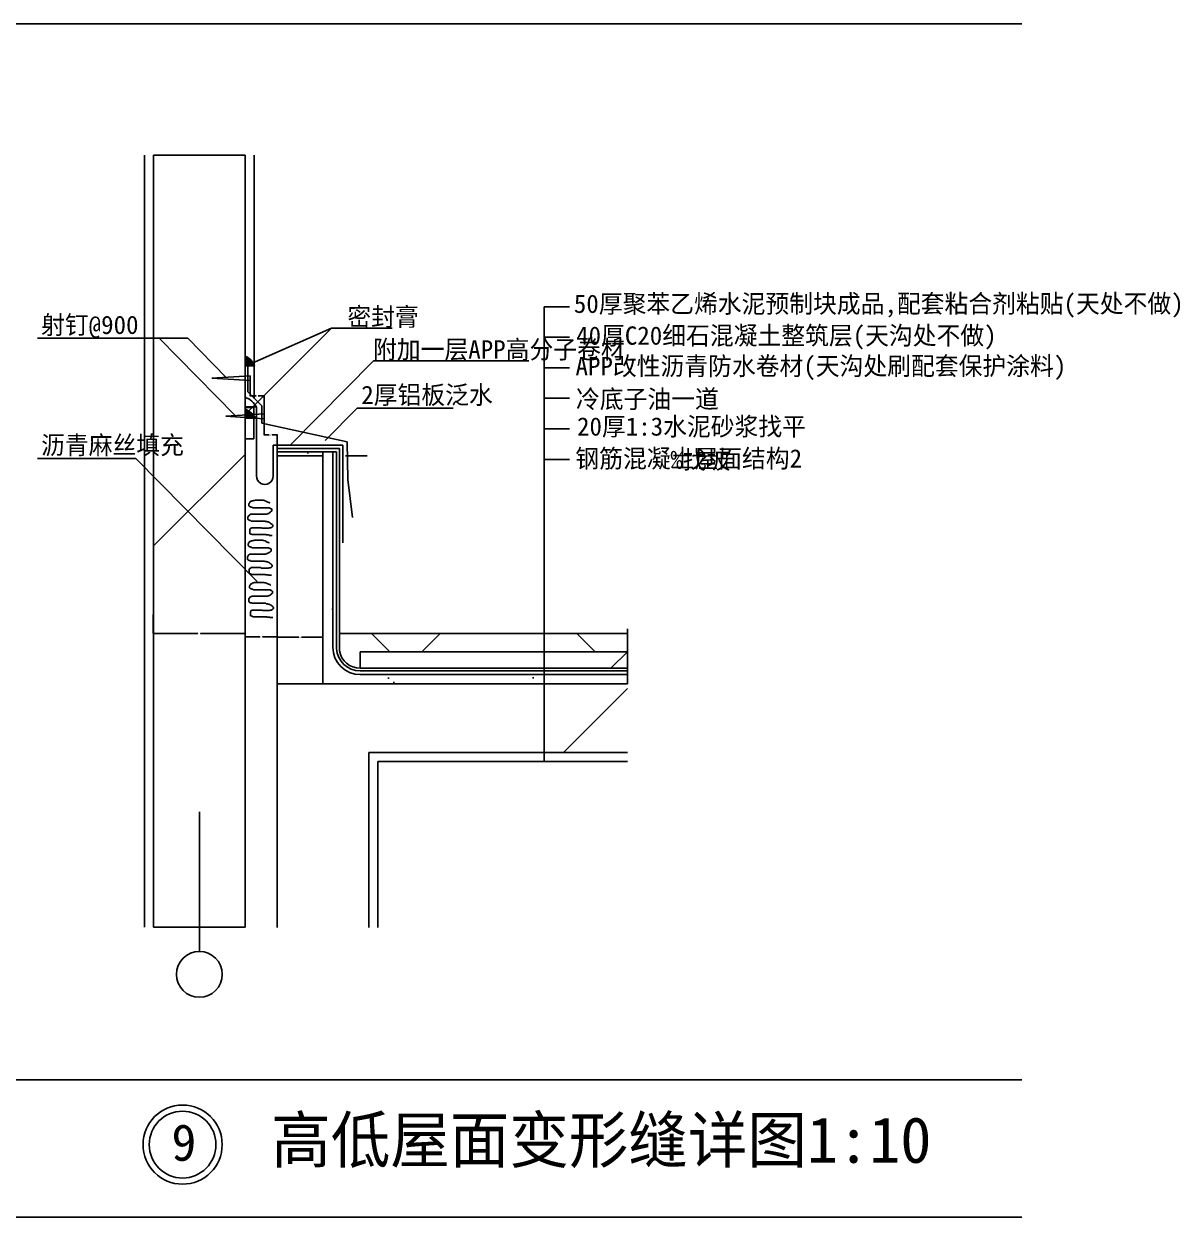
# Model space of a CAD drawing. Header units: metres. Extents: x -53639 to -48096, y 26117 to 28868.
# Drawn here: x -49359 to -48096, y 26117 to 27420 of the extents above; entities that cross this region are included whole.
import ezdxf

# ---------------------------------------------------------------- set-up
doc = ezdxf.new("R2010")
doc.units = ezdxf.units.M
for name, color, linetype in [('AXIS', 8, 'Continuous'), ('DIM', 7, 'Continuous'), ('DIM1', 7, 'Continuous'), ('HATCH', 8, 'Continuous'), ('L', 4, 'Continuous'), ('R', 1, 'Continuous'), ('TEXT', 7, 'Continuous'), ('TXT-3', 3, 'Continuous')]:
    doc.layers.add(name, color=color, linetype=linetype)
doc.dimstyles.get("Standard").update_dxf_attribs({"dimtxt": 2.5, "dimasz": 2.5, "dimexe": 1.25, "dimexo": 0.625, "dimtad": 1, "dimcen": 2.5, "dimazin": 3, "dimtfac": 1, "dimtmove": 0, "dimatfit": 3})

# ---------------------------------------------------------------- blocks, each defined once
blk = doc.blocks.new('*D40')
for p, q in [((-49082.68, 26757.11), (-49082.68, 26749.96)), ((-49032.69, 26757.11), (-49032.69, 26749.96)), ((-49059.185, 26749.96), (-49082.93, 26749.96)), ((-49032.44, 26749.96), (-49056.185, 26749.96))]:
    blk.add_line(p, q)
at = {"layer": 'Defpoints'}
for p in [(-49082.68, 26757.11), (-49032.69, 26757.11), (-49032.69, 26749.96)]:
    blk.add_point(p, dxfattribs=at)
at = {"layer": 'DIM1', "insert": (-49057.685, 26749.96), "char_height": 1, "attachment_point": 5}
blk.add_mtext('120', dxfattribs=at)
blk = doc.blocks.new('*D41')
for p, q in [((-49117.65, 26764.85), (-49117.65, 26750.31)), ((-49082.68, 26757.11), (-49082.68, 26750.31)), ((-49101.665, 26750.31), (-49117.9, 26750.31)), ((-49082.43, 26750.31), (-49098.665, 26750.31))]:
    blk.add_line(p, q)
at = {"layer": 'Defpoints'}
for p in [(-49117.65, 26764.85), (-49082.68, 26757.11), (-49082.68, 26750.31)]:
    blk.add_point(p, dxfattribs=at)
at = {"layer": 'DIM1', "insert": (-49100.165, 26750.31), "char_height": 1, "attachment_point": 5}
blk.add_mtext('100', dxfattribs=at)
blk = doc.blocks.new('*D42')
for p, q in [((-49218.04, 26774.62), (-49218.04, 26754.02)), ((-49117.65, 26764.85), (-49117.65, 26754.02)), ((-49169.345, 26754.02), (-49218.29, 26754.02)), ((-49117.4, 26754.02), (-49166.345, 26754.02))]:
    blk.add_line(p, q)
at = {"layer": 'Defpoints'}
for p in [(-49218.04, 26774.62), (-49117.65, 26764.85), (-49117.65, 26754.02)]:
    blk.add_point(p, dxfattribs=at)
at = {"layer": 'DIM1', "insert": (-49167.845, 26754.02), "char_height": 1, "attachment_point": 5}
blk.add_mtext('200', dxfattribs=at)
blk = doc.blocks.new('*D43')
for p, q in [((-49097.04, 26993.66), (-49097.04, 26970.84)), ((-49091.36, 26970.84), (-49097.29, 26970.84)), ((-49082.43, 26970.84), (-49088.36, 26970.84)), ((-49082.68, 26948.02), (-49082.68, 26970.84))]:
    blk.add_line(p, q)
at = {"layer": 'Defpoints'}
for p in [(-49097.04, 26993.66), (-49082.68, 26970.84), (-49082.68, 26948.02)]:
    blk.add_point(p, dxfattribs=at)
at = {"layer": 'DIM1', "insert": (-49089.86, 26970.84), "char_height": 1, "attachment_point": 5}
blk.add_mtext('120', dxfattribs=at)
blk = doc.blocks.new('*D44')
for p, q in [((-49112.2, 27032.75), (-49112.2, 27013.2)), ((-49105.62, 27013.2), (-49112.45, 27013.2)), ((-49096.79, 27013.2), (-49103.62, 27013.2)), ((-49097.04, 26993.66), (-49097.04, 27013.2))]:
    blk.add_line(p, q)
at = {"layer": 'Defpoints'}
for p in [(-49112.2, 27032.75), (-49097.04, 27013.2), (-49097.04, 26993.66)]:
    blk.add_point(p, dxfattribs=at)
at = {"layer": 'DIM1', "insert": (-49104.62, 27013.2), "char_height": 1, "attachment_point": 5}
blk.add_mtext('80', dxfattribs=at)

msp = doc.modelspace()

# ---------------------------------------------------------------- hatches: boundary and pattern name
at = {"layer": 'DIM1'}
h = msp.add_hatch(dxfattribs=at)
h.set_pattern_fill('AR-SAND', scale=24.99)
h.paths.add_polyline_path([(-48781.39, 26708.91), (-48999.95, 26708.91), (-48999.95, 26753.89), (-48924.99, 26753.89, -0.41), (-48999.95, 26828.85), (-48999.95, 26896.52), (-49010.65, 26897.39), (-49010.65, 26698.92), (-48781.39, 26698.92)])
h.paths.add_polyline_path([(-48700.14, 26708.91), (-48781.39, 26708.91), (-48781.39, 26698.92), (-48700.14, 26698.92)])
h.paths.add_polyline_path([(-48999.95, 26919.2), (-49010.65, 26919.2), (-49010.65, 26915.02), (-49010.65, 26898.89), (-48999.95, 26899.76)])
at = {"layer": 'HATCH'}
h = msp.add_hatch(dxfattribs=at)
h.set_pattern_fill('ANSI31', scale=149.92)
h.paths.add_polyline_path([(-49117.68, 27131.31), (-49117.68, 27276.34), (-49217.68, 27276.34), (-49217.68, 26433.02), (-49117.68, 26433.02), (-49117.68, 26989.72), (-49138.9, 26991.05), (-49117.68, 26992.37)])
h = msp.add_hatch(dxfattribs=at)
h.set_pattern_fill('AR-SAND', scale=5)
h.paths.add_polyline_path([(-49117.68, 27131.31), (-49117.68, 26999.19, -0.11), (-49109.52, 26993.97), (-49106.58, 26996.9), (-49107.68, 26997.99), (-49107.68, 27276.34), (-49117.68, 27276.34)])
h = msp.add_hatch(dxfattribs=at)
h.set_pattern_fill('AR-SAND', scale=5)
h.paths.add_polyline_path([(-49217.68, 26953.73), (-49219.09, 26955.15), (-49227.67, 26955.15), (-49227.67, 26433.02), (-49217.68, 26433.02)])
h.paths.add_polyline_path([(-49217.68, 27081.9), (-49227.67, 27091.89), (-49227.67, 26955.15), (-49219.09, 26955.15), (-49217.68, 26953.73)])
h.paths.add_polyline_path([(-49217.68, 27243.34), (-49227.67, 27243.34), (-49227.67, 27091.89), (-49217.68, 27081.9)])
h = msp.add_hatch(dxfattribs=at)
h.set_pattern_fill('SOLID')
h.paths.add_polyline_path([(-49117.68, 27046.12), (-49107.68, 27046.12, 0.22), (-49117.68, 27056.85)])
h = msp.add_hatch(dxfattribs=at)
h.set_pattern_fill('AR-SAND', scale=5)
h.paths.add_polyline_path([(-49117.68, 26966.48), (-49108.34, 26966.48), (-49108.34, 27000.71), (-49117.68, 27000.71)])
h = msp.add_hatch(dxfattribs=at)
h.set_pattern_fill('SOLID')
h.paths.add_polyline_path([(-49117.68, 26999.19), (-49117.68, 26988.67), (-49105.62, 26988.67, 0.19)])
h = msp.add_hatch(dxfattribs=at)
h.set_pattern_fill('AR-SAND', scale=2)
h.paths.add_polyline_path([(-49032.69, 26952.2), (-49082.68, 26952.2), (-49082.68, 26948.02), (-49032.69, 26948.02)])
h = msp.add_hatch(dxfattribs=at)
h.set_pattern_fill('ANSI31', scale=149.92)
h.paths.add_polyline_path([(-49037.61, 26931.14), (-49032.69, 26931.54), (-49032.69, 26948.02), (-49082.68, 26948.02), (-49082.68, 26698.92), (-49032.69, 26698.92), (-49032.69, 26930.74)])
h = msp.add_hatch(dxfattribs=at)
h.set_pattern_fill('AR-CONC', scale=5)
h.paths.add_polyline_path([(-49032.69, 26930.74), (-49037.61, 26931.14), (-49032.69, 26931.54), (-49032.69, 26948.02), (-49082.68, 26948.02), (-49082.68, 26698.92), (-49032.69, 26698.92)])
h = msp.add_hatch(dxfattribs=at)
h.set_pattern_fill('AR-SAND', scale=2)
h.paths.add_polyline_path([(-49021.98, 26952.2), (-49032.69, 26952.2), (-49032.69, 26948.02), (-49032.69, 26698.92), (-48791.03, 26698.92), (-48791.03, 26708.91), (-48991.98, 26708.91, -0.41), (-49021.98, 26738.91), (-49021.98, 26753.89)])
h.paths.add_polyline_path([(-48791.03, 26698.92), (-48700.14, 26698.92), (-48700.14, 26708.91), (-48791.03, 26708.91)])
h = msp.add_hatch(dxfattribs=at)
h.set_pattern_fill('AR-CONC', scale=14.99)
h.paths.add_polyline_path([(-49010.65, 26886.2), (-49082.68, 26886.2), (-49082.68, 26698.92), (-49010.65, 26698.92)])
h.paths.add_polyline_path([(-49082.68, 26886.2), (-49010.65, 26886.2), (-49046.67, 26900.61)])
h.paths.add_polyline_path([(-49010.65, 26915.02), (-49066.57, 26915.02), (-49071.13, 26910.4), (-49046.67, 26900.61)])
h.paths.add_polyline_path([(-49082.68, 26915.02), (-49082.68, 26886.2), (-49046.67, 26900.61)])
h.paths.add_polyline_path([(-49046.67, 26900.61), (-49010.65, 26886.2), (-49010.65, 26897.39), (-49019.79, 26898.14), (-49010.65, 26898.89), (-49010.65, 26915.02)])
h = msp.add_hatch(dxfattribs=at)
h.set_pattern_fill('ANSI37', scale=50)
h.paths.add_polyline_path([(-48791.03, 26733.9), (-48791.03, 26753.89), (-49014.66, 26753.89), (-49014.66, 26735.06, 0.37), (-48991.98, 26715.91), (-48991.98, 26733.9)])
h.paths.add_polyline_path([(-48700.14, 26733.9), (-48700.14, 26753.89), (-48791.03, 26753.89), (-48791.03, 26733.9)])
h = msp.add_hatch(dxfattribs=at)
h.set_pattern_fill('AR-CONC', scale=5)
h.paths.add_polyline_path([(-48991.98, 26733.9), (-48991.98, 26715.91), (-48791.03, 26715.91), (-48791.03, 26733.9)])
h.paths.add_polyline_path([(-48700.14, 26733.9), (-48791.03, 26733.9), (-48791.03, 26715.91), (-48700.14, 26715.91)])
h = msp.add_hatch(dxfattribs=at)
h.set_pattern_fill('ANSI31', scale=200)
h.paths.add_polyline_path([(-48991.98, 26733.9), (-48991.98, 26715.91), (-48791.03, 26715.91), (-48791.03, 26733.9)])
h.paths.add_polyline_path([(-48791.03, 26733.9), (-48791.03, 26715.91), (-48700.14, 26715.91), (-48700.14, 26733.9)])
h = msp.add_hatch(dxfattribs=at)
h.set_pattern_fill('ANSI31', scale=149.92)
h.paths.add_polyline_path([(-48982.75, 26623.96), (-48700.14, 26623.96), (-48700.14, 26698.92), (-49082.68, 26698.92), (-49082.68, 26626.88), (-49082.68, 26432.81), (-48982.75, 26432.81)])
h = msp.add_hatch(dxfattribs=at)
h.set_pattern_fill('AR-CONC', scale=5)
h.paths.add_polyline_path([(-49082.68, 26698.92), (-49082.68, 26626.88), (-49082.68, 26432.81), (-48982.75, 26432.81), (-48982.75, 26623.96), (-48700.14, 26623.96), (-48700.14, 26698.92)])
h = msp.add_hatch(dxfattribs=at)
h.set_pattern_fill('AR-SAND', scale=5)
h.paths.add_polyline_path([(-48972.75, 26613.96), (-48700.14, 26613.96), (-48700.14, 26623.96), (-48982.75, 26623.96), (-48982.75, 26432.81), (-48972.75, 26432.81)])

# ---------------------------------------------------------------- linework, layer by layer
at = {"layer": 'AXIS'}
msp.add_line((-49167.68, 26406.61), (-49167.68, 26559.2), dxfattribs=at)
at = {"layer": 'DIM'}
msp.add_line((-49082.68, 26948.02), (-49082.68, 26959.67), dxfattribs=at)
msp.add_lwpolyline([(-49222.52, 26195.74, 1), (-49149.56, 26195.74, 1)], format="xyb", close=True, dxfattribs=at)
msp.add_circle((-49186.04, 26195.74), 43.2, dxfattribs=at)
at = {"layer": 'DIM1'}
for p, q in [((-48791.03, 27110.6), (-48791.03, 26614.46)), ((-48791.03, 27110.6), (-48763.32, 27110.6)), ((-49023.4, 27087.31), (-49114.94, 26995.77)), ((-49023.4, 27087.31), (-49113.45, 27047.42)), ((-49023.4, 27087.31), (-48957.08, 27087.31)), ((-48791.03, 27077.28), (-48763.32, 27077.28)), ((-48791.03, 27043.96), (-48763.32, 27043.96)), ((-49112.2, 27035.36), (-49154.07, 27032.75)), ((-49112.2, 27030.13), (-49154.07, 27032.75)), ((-49112.2, 27035.36), (-49112.2, 27030.13)), ((-48791.03, 27010.65), (-48763.32, 27010.65)), ((-49097.04, 26993.66), (-49138.9, 26991.05)), ((-49097.04, 26988.43), (-49138.9, 26991.05)), ((-49097.04, 26993.66), (-49097.04, 26988.43)), ((-48791.03, 26977.33), (-48763.32, 26977.33)), ((-49008.18, 26948.02), (-48984.37, 26948.02)), ((-48791.03, 26944.02), (-48763.32, 26944.02))]:
    msp.add_line(p, q, dxfattribs=at)
at = {"layer": 'HATCH'}
for p, q in [((-49109.15, 26855.52), (-49109.56, 26855.12)), ((-48700.14, 26698.92), (-48700.14, 26758.88)), ((-49217.68, 26433.02), (-49117.68, 26433.02))]:
    msp.add_line(p, q, dxfattribs=at)
at = {"layer": 'L'}
for p, q in [((-48269.35, 27419.54), (-53639.35, 27419.54)), ((-49227.67, 27276.34), (-49227.67, 26433.02)), ((-49217.68, 27276.34), (-49117.68, 27276.34)), ((-49107.68, 27276.34), (-49107.68, 27010.63)), ((-49344.34, 27076.2), (-49180.45, 27076.2)), ((-49128.44, 26991.9), (-49211.63, 27076.2)), ((-49138.3, 27033.49), (-49180.45, 27076.2)), ((-49068.52, 26959.4), (-48977.51, 27051.61)), ((-48807.81, 27051.61), (-48977.51, 27051.61)), ((-49107.68, 27046.12), (-49117.68, 27046.12)), ((-49114.78, 27017.67), (-49114.78, 27046.12)), ((-49114.78, 27017.67), (-49099.52, 27002.55)), ((-49108.34, 27000.71), (-49117.68, 27000.71)), ((-49108.34, 26966.48), (-49108.34, 27000.71)), ((-49099.52, 27002.55), (-49099.52, 26983.54)), ((-49030.13, 26964.66), (-48995.32, 26999.93)), ((-48995.32, 26999.93), (-48890.55, 26999.93)), ((-49099.52, 26983.54), (-49006.27, 26963.11)), ((-49108.34, 26966.48), (-49117.68, 26966.48)), ((-49006.27, 26963.11), (-49005.49, 26921.89)), ((-49032.69, 26948.02), (-49032.69, 26952.2)), ((-49021.98, 26952.2), (-49021.98, 26753.89)), ((-49344.34, 26944.91), (-49237.11, 26944.91)), ((-49104.52, 26810.57), (-49237.11, 26944.91)), ((-49005.49, 26921.89), (-49000.41, 26880.65)), ((-49113.38, 26895.46), (-49113.79, 26895.46)), ((-49113.79, 26895.46), (-49113.79, 26893.42)), ((-49112.97, 26896.28), (-49113.38, 26896.28)), ((-49113.38, 26896.28), (-49113.38, 26895.46)), ((-49112.56, 26896.68), (-49112.97, 26896.68)), ((-49112.97, 26896.68), (-49112.97, 26896.28)), ((-49112.15, 26897.5), (-49112.56, 26897.5)), ((-49112.56, 26897.5), (-49112.56, 26896.68)), ((-49111.34, 26897.91), (-49112.15, 26897.91)), ((-49112.15, 26897.91), (-49112.15, 26897.5)), ((-49110.52, 26898.31), (-49111.34, 26898.31)), ((-49111.34, 26898.31), (-49111.34, 26897.91)), ((-49108.89, 26898.72), (-49110.52, 26898.72)), ((-49110.52, 26898.72), (-49110.52, 26898.31)), ((-49108.48, 26899.13), (-49108.89, 26898.72)), ((-49107.26, 26899.13), (-49108.48, 26899.13)), ((-49106.85, 26899.54), (-49107.26, 26899.13)), ((-49097.67, 26899.33), (-49106.82, 26899.33)), ((-49097.27, 26898.92), (-49097.67, 26899.33)), ((-49096.45, 26898.92), (-49097.27, 26898.92)), ((-49095.23, 26898.52), (-49096.45, 26898.92)), ((-49094.41, 26898.11), (-49095.23, 26898.52)), ((-49094, 26897.7), (-49094.41, 26898.11)), ((-49093.19, 26897.7), (-49094, 26897.7)), ((-49093.59, 26897.7), (-49094, 26897.7)), ((-49093.19, 26897.29), (-49093.19, 26897.7)), ((-49092.78, 26897.29), (-49093.19, 26897.29)), ((-49091.96, 26896.88), (-49092.78, 26897.29)), ((-49091.15, 26896.88), (-49091.96, 26896.88)), ((-49091.15, 26896.48), (-49091.15, 26896.88)), ((-49090.74, 26896.48), (-49091.15, 26896.48)), ((-49114.19, 26881.6), (-49114.6, 26881.6)), ((-49114.6, 26881.6), (-49114.6, 26878.33)), ((-49113.79, 26882), (-49114.19, 26882)), ((-49114.19, 26882), (-49114.19, 26881.6)), ((-49113.79, 26893.42), (-49113.38, 26893.42)), ((-49113.38, 26882.82), (-49113.79, 26882.82)), ((-49113.79, 26882.82), (-49113.79, 26882)), ((-49113.38, 26893.42), (-49113.38, 26893.01)), ((-49113.38, 26893.01), (-49112.97, 26893.01)), ((-49112.56, 26883.23), (-49113.38, 26883.23)), ((-49113.38, 26883.23), (-49113.38, 26882.82)), ((-49112.97, 26893.01), (-49112.97, 26892.61)), ((-49112.97, 26892.61), (-49112.56, 26892.61)), ((-49112.56, 26892.61), (-49112.15, 26892.2)), ((-49112.15, 26883.64), (-49112.56, 26883.64)), ((-49112.56, 26883.64), (-49112.56, 26883.23)), ((-49112.15, 26892.2), (-49111.34, 26892.2)), ((-49111.34, 26884.04), (-49112.15, 26884.04)), ((-49112.15, 26884.04), (-49112.15, 26883.64)), ((-49111.34, 26892.2), (-49111.34, 26891.79)), ((-49111.34, 26891.79), (-49110.11, 26891.79)), ((-49111.34, 26884.45), (-49111.34, 26884.04)), ((-49094, 26884.24), (-49111.31, 26884.24)), ((-49110.11, 26891.79), (-49109.71, 26891.38)), ((-49109.68, 26891.18), (-49091.15, 26891.18)), ((-49093.59, 26884.65), (-49094, 26884.24)), ((-49092.78, 26884.65), (-49093.59, 26884.65)), ((-49091.55, 26885.06), (-49092.78, 26885.06)), ((-49092.78, 26885.06), (-49092.78, 26884.65)), ((-49091.15, 26885.47), (-49091.55, 26885.47)), ((-49091.55, 26885.47), (-49091.55, 26885.06)), ((-49091.15, 26891.18), (-49091.15, 26890.77)), ((-49091.15, 26890.77), (-49090.33, 26890.77)), ((-49090.33, 26885.88), (-49091.15, 26885.88)), ((-49091.15, 26885.88), (-49091.15, 26885.47)), ((-49090.33, 26890.77), (-49090.33, 26890.36)), ((-49090.33, 26890.36), (-49089.51, 26890.36)), ((-49089.92, 26886.28), (-49090.33, 26885.88)), ((-49089.51, 26886.69), (-49089.92, 26886.69)), ((-49089.92, 26886.69), (-49089.92, 26886.28)), ((-49089.51, 26890.36), (-49089.51, 26889.95)), ((-49089.51, 26889.95), (-49088.7, 26889.95)), ((-49089.11, 26887.1), (-49089.51, 26887.1)), ((-49089.51, 26887.1), (-49089.51, 26886.69)), ((-49088.7, 26887.51), (-49089.11, 26887.51)), ((-49089.11, 26887.51), (-49089.11, 26887.1)), ((-49088.7, 26889.95), (-49088.7, 26887.51)), ((-49114.6, 26878.33), (-49114.19, 26878.33)), ((-49114.19, 26878.33), (-49114.19, 26877.93)), ((-49114.19, 26877.93), (-49113.79, 26877.93)), ((-49113.79, 26877.93), (-49113.79, 26877.52)), ((-49113.79, 26877.52), (-49112.97, 26877.52)), ((-49112.97, 26877.52), (-49112.97, 26877.11)), ((-49112.97, 26877.11), (-49111.34, 26877.11)), ((-49111.34, 26868.55), (-49112.15, 26868.55)), ((-49112.15, 26868.55), (-49112.15, 26867.73)), ((-49111.34, 26877.11), (-49111.34, 26876.7)), ((-49110.93, 26868.96), (-49111.34, 26868.96)), ((-49111.34, 26868.96), (-49111.34, 26868.55)), ((-49111.31, 26876.5), (-49096.04, 26876.5)), ((-49110.93, 26869.36), (-49110.93, 26868.96)), ((-49100.15, 26869.36), (-49110.93, 26869.36)), ((-49099.3, 26868.75), (-49100.12, 26869.16)), ((-49091.55, 26868.75), (-49099.3, 26868.75)), ((-49096.04, 26876.5), (-49095.63, 26876.09)), ((-49095.63, 26876.09), (-49093.59, 26876.09)), ((-49093.59, 26876.09), (-49093.59, 26875.68)), ((-49093.59, 26875.68), (-49092.37, 26875.68)), ((-49092.37, 26875.68), (-49092.37, 26875.27)), ((-49092.37, 26875.27), (-49091.55, 26875.27)), ((-49091.55, 26875.27), (-49091.15, 26874.87)), ((-49091.15, 26869.16), (-49091.55, 26868.75)), ((-49091.15, 26874.87), (-49090.74, 26874.87)), ((-49089.51, 26869.16), (-49091.15, 26869.16)), ((-49090.74, 26874.87), (-49090.33, 26874.46)), ((-49090.33, 26874.46), (-49089.92, 26874.46)), ((-49089.92, 26874.46), (-49089.92, 26874.05)), ((-49089.92, 26874.05), (-49089.51, 26874.05)), ((-49089.51, 26874.05), (-49089.11, 26873.64)), ((-49089.11, 26869.57), (-49089.51, 26869.16)), ((-49089.11, 26873.64), (-49088.7, 26873.24)), ((-49088.7, 26869.57), (-49089.11, 26869.57)), ((-49088.7, 26873.24), (-49088.7, 26872.83)), ((-49088.7, 26872.83), (-49087.88, 26872.83)), ((-49088.29, 26869.97), (-49088.7, 26869.97)), ((-49088.7, 26869.97), (-49088.7, 26869.57)), ((-49087.88, 26870.38), (-49088.29, 26869.97)), ((-49087.88, 26872.83), (-49087.88, 26872.01)), ((-49087.88, 26872.01), (-49087.47, 26872.01)), ((-49087.47, 26870.79), (-49087.88, 26870.79)), ((-49087.88, 26870.79), (-49087.88, 26870.38)), ((-49087.47, 26872.01), (-49087.47, 26870.79)), ((-49112.15, 26867.73), (-49112.56, 26867.73)), ((-49112.56, 26867.73), (-49112.56, 26862.84)), ((-49112.56, 26862.84), (-49111.75, 26862.84)), ((-49111.75, 26862.84), (-49111.75, 26862.43)), ((-49111.75, 26862.43), (-49110.52, 26862.43)), ((-49111.19, 26855.12), (-49111.19, 26854.71)), ((-49109.56, 26855.12), (-49111.19, 26855.12)), ((-49110.52, 26862.43), (-49110.52, 26862.03)), ((-49110.49, 26861.82), (-49094.82, 26861.82)), ((-49107.93, 26855.52), (-49109.15, 26855.52)), ((-49107.52, 26855.93), (-49107.93, 26855.52)), ((-49098.34, 26855.72), (-49107.49, 26855.72)), ((-49097.94, 26855.32), (-49098.34, 26855.72)), ((-49097.12, 26855.32), (-49097.94, 26855.32)), ((-49095.9, 26854.91), (-49097.12, 26855.32)), ((-49095.08, 26854.5), (-49095.9, 26854.91)), ((-49094.82, 26861.82), (-49094.82, 26861.41)), ((-49094.82, 26861.41), (-49091.55, 26861.41)), ((-49091.55, 26861.41), (-49091.55, 26861)), ((-49091.55, 26861), (-49088.29, 26861)), ((-49114.46, 26851.85), (-49114.46, 26849.81)), ((-49114.05, 26851.85), (-49114.46, 26851.85)), ((-49114.46, 26849.81), (-49114.05, 26849.81)), ((-49114.05, 26852.67), (-49114.05, 26851.85)), ((-49113.64, 26852.67), (-49114.05, 26852.67)), ((-49114.05, 26849.81), (-49114.05, 26849.41)), ((-49114.05, 26849.41), (-49113.64, 26849.41)), ((-49113.64, 26853.08), (-49113.64, 26852.67)), ((-49113.23, 26853.08), (-49113.64, 26853.08)), ((-49113.64, 26849.41), (-49113.64, 26849)), ((-49113.64, 26849), (-49113.23, 26849)), ((-49113.23, 26853.89), (-49113.23, 26853.08)), ((-49112.82, 26853.89), (-49113.23, 26853.89)), ((-49113.23, 26849), (-49112.82, 26848.59)), ((-49112.82, 26854.3), (-49112.82, 26853.89)), ((-49112.01, 26854.3), (-49112.82, 26854.3)), ((-49112.82, 26848.59), (-49112.01, 26848.59)), ((-49112.01, 26854.71), (-49112.01, 26854.3)), ((-49111.19, 26854.71), (-49112.01, 26854.71)), ((-49112.01, 26848.59), (-49112.01, 26848.18)), ((-49112.01, 26848.18), (-49110.78, 26848.18)), ((-49110.78, 26848.18), (-49110.38, 26847.78)), ((-49110.35, 26847.57), (-49091.82, 26847.57)), ((-49094.67, 26854.09), (-49095.08, 26854.5)), ((-49094.26, 26854.09), (-49094.67, 26854.09)), ((-49093.86, 26854.09), (-49094.67, 26854.09)), ((-49093.86, 26853.69), (-49093.86, 26854.09)), ((-49093.45, 26853.69), (-49093.86, 26853.69)), ((-49092.63, 26853.28), (-49093.45, 26853.69)), ((-49091.82, 26853.28), (-49092.63, 26853.28)), ((-49092.23, 26841.86), (-49092.23, 26841.45)), ((-49091.82, 26841.86), (-49092.23, 26841.86)), ((-49091.82, 26852.87), (-49091.82, 26853.28)), ((-49091.41, 26852.87), (-49091.82, 26852.87)), ((-49091.82, 26847.57), (-49091.82, 26847.16)), ((-49091.82, 26847.16), (-49091, 26847.16)), ((-49091.82, 26842.27), (-49091.82, 26841.86)), ((-49091, 26842.27), (-49091.82, 26842.27)), ((-49091, 26847.16), (-49091, 26846.75)), ((-49091, 26846.75), (-49090.19, 26846.75)), ((-49090.59, 26842.68), (-49091, 26842.27)), ((-49090.59, 26843.08), (-49090.59, 26842.68)), ((-49090.19, 26843.08), (-49090.59, 26843.08)), ((-49090.19, 26846.75), (-49090.19, 26846.35)), ((-49090.19, 26846.35), (-49089.37, 26846.35)), ((-49090.19, 26843.49), (-49090.19, 26843.08)), ((-49089.78, 26843.49), (-49090.19, 26843.49)), ((-49089.78, 26843.9), (-49089.78, 26843.49)), ((-49089.37, 26843.9), (-49089.78, 26843.9)), ((-49089.37, 26846.35), (-49089.37, 26843.9)), ((-49115.27, 26837.99), (-49115.27, 26834.73)), ((-49114.86, 26837.99), (-49115.27, 26837.99)), ((-49115.27, 26834.73), (-49114.86, 26834.73)), ((-49114.86, 26838.4), (-49114.86, 26837.99)), ((-49114.46, 26838.4), (-49114.86, 26838.4)), ((-49114.86, 26834.73), (-49114.86, 26834.32)), ((-49114.86, 26834.32), (-49114.46, 26834.32)), ((-49114.46, 26839.21), (-49114.46, 26838.4)), ((-49114.05, 26839.21), (-49114.46, 26839.21)), ((-49114.46, 26834.32), (-49114.46, 26833.91)), ((-49114.46, 26833.91), (-49113.64, 26833.91)), ((-49114.05, 26839.62), (-49114.05, 26839.21)), ((-49113.23, 26839.62), (-49114.05, 26839.62)), ((-49113.64, 26833.91), (-49113.64, 26833.51)), ((-49113.64, 26833.51), (-49112.01, 26833.51)), ((-49113.23, 26840.03), (-49113.23, 26839.62)), ((-49112.82, 26840.03), (-49113.23, 26840.03)), ((-49112.82, 26840.44), (-49112.82, 26840.03)), ((-49112.01, 26840.44), (-49112.82, 26840.44)), ((-49112.01, 26840.84), (-49112.01, 26840.44)), ((-49112.01, 26833.51), (-49112.01, 26833.1)), ((-49094.67, 26840.64), (-49111.98, 26840.64)), ((-49111.98, 26832.89), (-49096.71, 26832.89)), ((-49096.71, 26832.89), (-49096.3, 26832.48)), ((-49096.3, 26832.48), (-49094.26, 26832.48)), ((-49094.26, 26841.05), (-49094.67, 26840.64)), ((-49093.45, 26841.05), (-49094.26, 26841.05)), ((-49094.26, 26832.48), (-49094.26, 26832.08)), ((-49094.26, 26832.08), (-49093.04, 26832.08)), ((-49093.45, 26841.45), (-49093.45, 26841.05)), ((-49092.23, 26841.45), (-49093.45, 26841.45)), ((-49093.04, 26832.08), (-49093.04, 26831.67)), ((-49093.04, 26831.67), (-49092.23, 26831.67)), ((-49092.23, 26831.67), (-49091.82, 26831.26)), ((-49091.82, 26831.26), (-49091.41, 26831.26)), ((-49091.41, 26831.26), (-49091, 26830.85)), ((-49091, 26830.85), (-49090.59, 26830.85)), ((-49090.59, 26830.85), (-49090.59, 26830.44)), ((-49090.59, 26830.44), (-49090.19, 26830.44)), ((-49090.19, 26830.44), (-49089.78, 26830.04)), ((-49089.78, 26830.04), (-49089.37, 26829.63)), ((-49089.37, 26829.63), (-49089.37, 26829.22)), ((-49089.37, 26829.22), (-49088.55, 26829.22)), ((-49088.55, 26829.22), (-49088.55, 26828.41)), ((-49113.23, 26824.13), (-49113.23, 26819.23)), ((-49112.82, 26824.13), (-49113.23, 26824.13)), ((-49113.23, 26819.23), (-49112.42, 26819.23)), ((-49112.82, 26824.94), (-49112.82, 26824.13)), ((-49112.01, 26824.94), (-49112.82, 26824.94)), ((-49112.42, 26819.23), (-49112.42, 26818.83)), ((-49112.42, 26818.83), (-49111.19, 26818.83)), ((-49112.01, 26825.35), (-49112.01, 26824.94)), ((-49111.6, 26825.35), (-49112.01, 26825.35)), ((-49100.82, 26825.76), (-49111.6, 26825.76)), ((-49111.6, 26825.76), (-49111.6, 26825.35)), ((-49111.19, 26818.83), (-49111.19, 26818.42)), ((-49111.17, 26818.21), (-49095.49, 26818.21)), ((-49100, 26825.35), (-49100.82, 26825.76)), ((-49092.23, 26825.14), (-49099.98, 26825.14)), ((-49095.49, 26818.21), (-49095.49, 26817.8)), ((-49095.49, 26817.8), (-49092.23, 26817.8)), ((-49091.82, 26825.55), (-49092.23, 26825.14)), ((-49092.23, 26817.8), (-49092.23, 26817.4)), ((-49092.23, 26817.4), (-49088.96, 26817.4)), ((-49090.19, 26825.55), (-49091.82, 26825.55)), ((-49089.78, 26825.96), (-49090.19, 26825.55)), ((-49089.37, 26825.96), (-49089.78, 26825.96)), ((-49089.37, 26826.37), (-49089.37, 26825.96)), ((-49088.96, 26826.37), (-49089.37, 26826.37)), ((-49088.55, 26826.77), (-49088.96, 26826.37)), ((-49088.55, 26828.41), (-49088.15, 26828.41)), ((-49088.55, 26827.18), (-49088.55, 26826.77)), ((-49088.15, 26827.18), (-49088.55, 26827.18)), ((-49088.15, 26828.41), (-49088.15, 26827.18)), ((-49112.99, 26805.76), (-49112.99, 26803.72)), ((-49112.58, 26805.76), (-49112.99, 26805.76)), ((-49112.99, 26803.72), (-49112.58, 26803.72)), ((-49112.58, 26806.58), (-49112.58, 26805.76)), ((-49112.17, 26806.58), (-49112.58, 26806.58)), ((-49112.58, 26803.72), (-49112.58, 26803.31)), ((-49112.58, 26803.31), (-49112.17, 26803.31)), ((-49112.17, 26806.98), (-49112.17, 26806.58)), ((-49111.77, 26806.98), (-49112.17, 26806.98)), ((-49112.17, 26803.31), (-49112.17, 26802.91)), ((-49112.17, 26802.91), (-49111.77, 26802.91)), ((-49111.77, 26807.8), (-49111.77, 26806.98)), ((-49111.36, 26807.8), (-49111.77, 26807.8)), ((-49111.77, 26802.91), (-49111.36, 26802.5)), ((-49111.36, 26808.21), (-49111.36, 26807.8)), ((-49110.54, 26808.21), (-49111.36, 26808.21)), ((-49110.54, 26808.61), (-49110.54, 26808.21)), ((-49109.73, 26808.61), (-49110.54, 26808.61)), ((-49109.73, 26809.02), (-49109.73, 26808.61)), ((-49108.1, 26809.02), (-49109.73, 26809.02)), ((-49107.69, 26809.43), (-49108.1, 26809.02)), ((-49106.46, 26809.43), (-49107.69, 26809.43)), ((-49106.06, 26809.84), (-49106.46, 26809.43)), ((-49096.88, 26809.63), (-49106.03, 26809.63)), ((-49096.47, 26809.22), (-49096.88, 26809.63)), ((-49095.65, 26809.22), (-49096.47, 26809.22)), ((-49094.43, 26808.82), (-49095.65, 26809.22)), ((-49093.61, 26808.41), (-49094.43, 26808.82)), ((-49093.21, 26808), (-49093.61, 26808.41)), ((-49092.8, 26808), (-49093.21, 26808)), ((-49092.39, 26808), (-49093.21, 26808)), ((-49092.39, 26807.59), (-49092.39, 26808)), ((-49091.98, 26807.59), (-49092.39, 26807.59)), ((-49091.17, 26807.19), (-49091.98, 26807.59)), ((-49090.35, 26807.19), (-49091.17, 26807.19)), ((-49090.35, 26806.78), (-49090.35, 26807.19)), ((-49089.94, 26806.78), (-49090.35, 26806.78)), ((-49113.81, 26791.9), (-49113.81, 26788.64)), ((-49113.4, 26791.9), (-49113.81, 26791.9)), ((-49113.4, 26792.3), (-49113.4, 26791.9)), ((-49112.99, 26792.3), (-49113.4, 26792.3)), ((-49112.99, 26793.12), (-49112.99, 26792.3)), ((-49112.58, 26793.12), (-49112.99, 26793.12)), ((-49112.58, 26793.53), (-49112.58, 26793.12)), ((-49111.77, 26793.53), (-49112.58, 26793.53)), ((-49111.77, 26793.94), (-49111.77, 26793.53)), ((-49111.36, 26793.94), (-49111.77, 26793.94)), ((-49111.36, 26802.5), (-49110.54, 26802.5)), ((-49111.36, 26794.34), (-49111.36, 26793.94)), ((-49110.54, 26794.34), (-49111.36, 26794.34)), ((-49110.54, 26802.5), (-49110.54, 26802.09)), ((-49110.54, 26802.09), (-49109.32, 26802.09)), ((-49110.54, 26794.75), (-49110.54, 26794.34)), ((-49093.21, 26794.55), (-49110.52, 26794.55)), ((-49109.32, 26802.09), (-49108.91, 26801.68)), ((-49108.88, 26801.48), (-49090.35, 26801.48)), ((-49092.8, 26794.95), (-49093.21, 26794.55)), ((-49091.98, 26794.95), (-49092.8, 26794.95)), ((-49091.98, 26795.36), (-49091.98, 26794.95)), ((-49090.76, 26795.36), (-49091.98, 26795.36)), ((-49090.76, 26795.77), (-49090.76, 26795.36)), ((-49090.35, 26795.77), (-49090.76, 26795.77)), ((-49090.35, 26801.48), (-49090.35, 26801.07)), ((-49090.35, 26801.07), (-49089.54, 26801.07)), ((-49090.35, 26796.18), (-49090.35, 26795.77)), ((-49089.54, 26796.18), (-49090.35, 26796.18)), ((-49089.54, 26801.07), (-49089.54, 26800.66)), ((-49089.54, 26800.66), (-49088.72, 26800.66)), ((-49089.13, 26796.58), (-49089.54, 26796.18)), ((-49089.13, 26796.99), (-49089.13, 26796.58)), ((-49088.72, 26796.99), (-49089.13, 26796.99)), ((-49088.72, 26800.66), (-49088.72, 26800.25)), ((-49088.72, 26800.25), (-49087.9, 26800.25)), ((-49088.72, 26797.4), (-49088.72, 26796.99)), ((-49088.31, 26797.4), (-49088.72, 26797.4)), ((-49088.31, 26797.81), (-49088.31, 26797.4)), ((-49087.9, 26797.81), (-49088.31, 26797.81)), ((-49087.9, 26800.25), (-49087.9, 26797.81)), ((-49113.81, 26788.64), (-49113.4, 26788.64)), ((-49113.4, 26788.64), (-49113.4, 26788.23)), ((-49113.4, 26788.23), (-49112.99, 26788.23)), ((-49112.99, 26788.23), (-49112.99, 26787.82)), ((-49112.99, 26787.82), (-49112.17, 26787.82)), ((-49112.17, 26787.82), (-49112.17, 26787.41)), ((-49112.17, 26787.41), (-49110.54, 26787.41)), ((-49111.77, 26778.03), (-49111.77, 26773.14)), ((-49111.36, 26778.03), (-49111.77, 26778.03)), ((-49111.36, 26778.85), (-49111.36, 26778.03)), ((-49110.54, 26778.85), (-49111.36, 26778.85)), ((-49110.54, 26787.41), (-49110.54, 26787)), ((-49110.54, 26779.26), (-49110.54, 26778.85)), ((-49110.13, 26779.26), (-49110.54, 26779.26)), ((-49110.52, 26786.8), (-49095.25, 26786.8)), ((-49110.13, 26779.67), (-49110.13, 26779.26)), ((-49099.33, 26779.46), (-49110.11, 26779.46)), ((-49098.51, 26779.05), (-49099.33, 26779.46)), ((-49090.76, 26779.05), (-49098.51, 26779.05)), ((-49094.84, 26786.39), (-49092.8, 26786.39)), ((-49092.8, 26786.39), (-49092.8, 26785.98)), ((-49092.8, 26785.98), (-49091.58, 26785.98)), ((-49091.58, 26785.98), (-49091.58, 26785.57)), ((-49091.58, 26785.57), (-49090.76, 26785.57)), ((-49090.76, 26785.57), (-49090.35, 26785.17)), ((-49090.35, 26779.46), (-49090.76, 26779.05)), ((-49090.35, 26785.17), (-49089.94, 26785.17)), ((-49088.72, 26779.46), (-49090.35, 26779.46)), ((-49089.94, 26785.17), (-49089.54, 26784.76)), ((-49089.54, 26784.76), (-49089.13, 26784.76)), ((-49089.13, 26784.76), (-49089.13, 26784.35)), ((-49089.13, 26784.35), (-49088.72, 26784.35)), ((-49088.72, 26784.35), (-49088.31, 26783.94)), ((-49088.31, 26779.87), (-49088.72, 26779.46)), ((-49088.31, 26783.94), (-49087.9, 26783.54)), ((-49087.9, 26779.87), (-49088.31, 26779.87)), ((-49087.9, 26783.54), (-49087.9, 26783.13)), ((-49087.9, 26783.13), (-49087.09, 26783.13)), ((-49087.9, 26780.27), (-49087.9, 26779.87)), ((-49087.5, 26780.27), (-49087.9, 26780.27)), ((-49087.09, 26780.68), (-49087.5, 26780.27)), ((-49087.09, 26783.13), (-49087.09, 26782.31)), ((-49087.09, 26782.31), (-49086.68, 26782.31)), ((-49087.09, 26781.09), (-49087.09, 26780.68)), ((-49086.68, 26781.09), (-49087.09, 26781.09)), ((-49086.68, 26782.31), (-49086.68, 26781.09)), ((-49111.77, 26773.14), (-49110.95, 26773.14)), ((-49110.95, 26773.14), (-49110.95, 26772.73)), ((-49110.95, 26772.73), (-49109.73, 26772.73)), ((-49109.73, 26772.73), (-49109.73, 26772.33)), ((-49109.7, 26772.12), (-49094.02, 26772.12)), ((-49094.02, 26772.12), (-49094.02, 26771.71)), ((-49094.02, 26771.71), (-49090.76, 26771.71)), ((-49090.76, 26771.71), (-49090.76, 26771.3)), ((-49090.76, 26771.3), (-49087.5, 26771.3)), ((-49021.98, 26753.89), (-49021.98, 26738.91)), ((-48700.14, 26753.89), (-49014.66, 26753.89)), ((-48700.14, 26733.9), (-48991.98, 26733.9)), ((-48991.98, 26715.91), (-48991.98, 26733.9)), ((-48700.14, 26708.91), (-48991.98, 26708.91)), ((-48972.75, 26613.96), (-48700.14, 26613.96)), ((-48972.75, 26613.96), (-48972.75, 26432.81)), ((-48269.35, 26266.54), (-50775.14, 26266.54)), ((-48269.35, 26116.54), (-53639.35, 26116.54))]:
    msp.add_line(p, q, dxfattribs=at)
for points in [[(-49117.68, 27001.3), (-49105.24, 27001.3)], [(-49105.24, 26925.83), (-49105.24, 27001.15)], [(-49011.17, 26959.67), (-49087.12, 26959.67)], [(-49087.12, 26926), (-49087.12, 26959.67)], [(-49011.17, 26853), (-49011.17, 26959.67)], [(-49014.66, 26955.82), (-49082.68, 26955.82)], [(-49017.93, 26952.2), (-49082.68, 26952.2)], [(-49017.93, 26737.3), (-49017.93, 26952.2)], [(-49014.66, 26735.06), (-49014.66, 26955.82)]]:
    msp.add_lwpolyline(points, dxfattribs=at)
for points in [[(-49105.24, 26925.83, 1.03), (-49087.12, 26926, 1.03)], [(-48700.14, 26712.91), (-48991.98, 26712.91, -0.4), (-49017.93, 26737.3, -0.4)], [(-49014.66, 26735.06, 0.37), (-48991.98, 26715.91), (-48700.14, 26715.91)]]:
    msp.add_lwpolyline(points, format="xyb", dxfattribs=at)
msp.add_arc((-48991.98, 26738.91), 30, 180, 270, dxfattribs=at)
at = {"layer": 'R'}
for p, q in [((-49217.68, 27276.34), (-49217.68, 26433.02)), ((-49117.68, 27131.31), (-49117.68, 27276.34)), ((-49117.68, 26433.02), (-49117.68, 27131.31)), ((-49082.68, 26626.88), (-49082.68, 26948.02)), ((-49032.69, 26948.02), (-49082.68, 26948.02)), ((-49082.68, 26626.88), (-49082.68, 26948.02)), ((-49082.68, 26948.02), (-49032.69, 26948.02)), ((-49032.69, 26948.02), (-49032.69, 26698.92)), ((-49082.68, 26698.92), (-48700.14, 26698.92)), ((-48700.14, 26698.92), (-49032.69, 26698.92)), ((-49082.68, 26626.88), (-49082.68, 26432.81)), ((-48982.75, 26623.96), (-48700.14, 26623.96)), ((-48982.75, 26623.96), (-48982.75, 26432.81))]:
    msp.add_line(p, q, dxfattribs=at)
for centre, radius, start, end in [((-49124.55, 27040.42), 17.81, 18.65, 67.29), ((-49125.31, 26990.91), 22.26, 26.52, 69.96)]:
    msp.add_arc(centre, radius, start, end, dxfattribs=at)
at = {"layer": 'TXT-3'}
msp.add_circle((-49167.68, 26381.62), 24.99, dxfattribs=at)

# ---------------------------------------------------------------- texts
at = {"layer": 'DIM'}
for s, height, p in [('高低屋面变形缝详图1:10', 50, (-49089.16, 26175.87)), ('9', 40, (-49198.19, 26178.09))]:
    msp.add_text(s, height=height, dxfattribs=at).set_placement(p)
at = {"layer": 'TEXT'}
for s, p in [('50厚聚苯乙烯水泥预制块成品,配套粘合剂粘贴(天处不做)', (-48758.68, 27103.91)), ('射钉@900', (-49340.59, 27080.86)), ('密封膏', (-49006.08, 27089.65)), ('40厚C20细石混凝土整筑层(天沟处不做)', (-48756.19, 27069.15)), ('附加一层APP高分子卷材 ', (-48978, 27054.01)), ('APP改性沥青防水卷材(天沟处刷配套保护涂料)', (-48756.85, 27035.88)), ('2厚铝板泛水', (-48990.89, 27004.4)), ('冷底子油一道', (-48756.36, 26999.91)), ('20厚1:3水泥砂浆找平', (-48755.2, 26969.88)), ('沥青麻丝填充', (-49340.59, 26949.57)), ('钢筋混凝土屋面结构2', (-48757, 26934.95)), ('%找坡', (-48653.23, 26933.66))]:
    msp.add_text(s, height=20, rotation=0.02, dxfattribs=at).set_placement(p)

# ---------------------------------------------------------------- dimensions: what is measured, and where the dimension line sits
at = {"layer": 'DIM1'}
for base, p1, p2, text, picture, middle in [((-49097.04, 27013.2), (-49097.04, 26993.66), (-49112.2, 27032.75), '80', '*D44', (-49104.62, 27013.2)), ((-49082.68, 26970.84), (-49082.68, 26948.02), (-49097.04, 26993.66), '120', '*D43', (-49089.86, 26970.84)), ((-49117.65, 26754.02), (-49117.65, 26764.85), (-49218.04, 26774.62), '200', '*D42', (-49167.845, 26754.02)), ((-49082.68, 26750.31), (-49082.68, 26757.11), (-49117.65, 26764.85), '100', '*D41', (-49100.165, 26750.31)), ((-49032.69, 26749.96), (-49032.69, 26757.11), (-49082.68, 26757.11), '120', '*D40', (-49057.685, 26749.96))]:
    dim = msp.add_linear_dim(base=base, p1=p1, p2=p2, text=text, dimstyle='Standard', dxfattribs=at)
    dim.commit()
    dim.dimension.update_dxf_attribs({"geometry": picture, "text_midpoint": middle})

doc.saveas('drawing.dxf')
